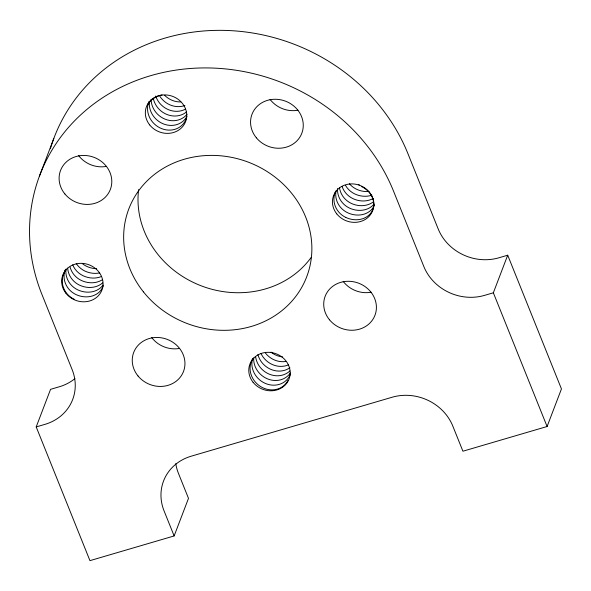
<?xml version="1.0" encoding="UTF-8"?>
<svg xmlns="http://www.w3.org/2000/svg" width="591" height="591" viewBox="0 0 591 591"><rect width="100%" height="100%" fill="white"/><g stroke="black" fill="none" stroke-linecap="round" stroke-linejoin="round"><path stroke-width="0.89" d="M39.464 176.059L53.818 138.471M175.778 463.662A47.598 43.143 20.9 0 0 178.416 473.288L188.492 498.361L174.138 535.941L89.95 560.645L36.206 426.924L50.56 389.336L59.351 386.758A47.598 43.143 20.9 0 0 74.894 378.646M174.138 535.941L164.062 510.875A47.598 43.143 20.9 0 1 191.225 456.186L392.084 397.248A47.598 43.143 20.9 0 1 452.832 426.141L462.916 451.214L547.096 426.51L493.352 292.789L507.706 255.201L498.915 257.787A47.598 43.143 20.9 0 1 438.167 228.894L407.938 153.675A190.398 172.557 20.9 0 0 222.556 30.355A190.398 172.557 20.9 0 0 50.375 148.755M547.096 426.51L561.45 388.922L507.706 255.201M36.206 426.924L44.997 424.345A47.598 43.143 20.9 0 0 72.161 369.663L41.931 294.444A190.398 172.557 20.9 0 1 150.579 75.7A190.398 172.557 20.9 0 1 393.584 191.262L423.813 266.482A47.598 43.143 20.9 0 0 484.561 295.367L493.352 292.789M311.073 257.565A95.195 86.279 20.9 0 1 200.29 285.468A95.195 86.279 20.9 0 1 138.619 189.6M106.498 166.389A26.654 24.157 20.9 0 1 78.573 155.529M297.967 110.214A26.654 24.157 20.9 0 1 270.035 99.354M371.118 292.227A26.654 24.157 20.9 0 1 343.186 281.368M179.649 348.409A26.654 24.157 20.9 0 1 151.724 337.55M185.323 109.224A20.707 18.683 40.2 0 1 155.706 96.038M184.939 105.494A20.707 18.683 40.2 0 1 159.644 95.949M180.78 101.933A20.707 18.683 40.2 0 1 164.638 95.306M148.851 101.726A20.707 18.683 40.2 0 0 159.614 127.7A20.707 18.683 40.2 0 0 185.426 120.586A20.707 18.461 2.5 0 0 186.889 116.183M186.66 116.922A20.707 18.683 40.2 0 1 163.16 123.807A20.707 18.683 40.2 0 1 149.449 101.622M186.468 111.958A20.707 18.683 40.2 0 1 166.751 114.418A20.707 18.683 40.2 0 1 153.276 98.32M187.125 114.152A20.707 18.683 40.2 0 1 164.955 119.116A20.707 18.683 40.2 0 1 151.104 99.347M147.536 105.346A20.707 18.461 2.5 0 1 162.089 94.922M101.364 276.522A20.707 17.324 22.2 0 1 83.072 275.731A20.707 19.821 18.4 0 1 72.693 264.834M96.599 268.683A20.707 17.324 22.2 0 1 86.663 266.342A20.707 19.821 18.4 0 1 82.312 263.564M99.739 272.902A20.707 17.324 22.2 0 1 84.868 271.04A20.707 19.821 18.4 0 1 76.254 263.505M70.093 267.139A20.707 19.821 18.4 0 0 81.277 280.43A20.707 17.324 22.2 0 0 102.627 279.565M103.189 285.904A20.707 17.324 22.2 0 1 75.899 294.525A20.707 19.821 18.4 0 1 65.032 270.139M65.993 269.082A20.707 19.821 18.4 0 0 77.694 289.826A20.707 17.324 22.2 0 0 103.019 285.084M102.612 282.867A20.707 17.324 22.2 0 1 79.482 285.128A20.707 19.821 18.4 0 1 67.677 268.129M74.104 299.216A20.707 19.821 18.4 0 1 66.155 269.356M285.785 361.463A20.707 18.683 40.2 0 1 265.477 353.123M288.6 364.802A20.707 18.683 40.2 0 1 260.986 353.455M289.885 367.735A20.707 18.683 40.2 0 1 257.905 354.593M282.638 356.912A20.707 18.683 40.2 0 1 270.922 352.103M290.38 372.973A20.707 18.683 40.2 0 1 267.509 378.875A20.707 18.683 40.2 0 1 253.687 357.887M289.9 370.941A20.707 18.683 40.2 0 1 269.304 374.177A20.707 18.683 40.2 0 1 255.63 356.853M290.255 374.583A20.707 18.461 2.5 0 1 289.775 375.654A20.707 18.683 40.2 0 1 265.123 383.315A20.707 18.683 40.2 0 1 252.446 359.033M253.088 358.368A20.707 18.461 2.5 0 0 251.892 360.407A20.707 18.683 40.2 0 0 261.599 387.157A20.707 18.683 40.2 0 0 287.98 380.345M345.469 185.323A20.707 19.821 18.4 0 0 354.74 193.937A20.707 17.324 22.2 0 0 371.931 195.148M368.976 191.484A20.707 17.324 22.2 0 1 356.536 189.238A20.707 19.821 18.4 0 1 349.444 183.764M359.513 185.064A20.707 17.324 22.2 0 1 358.331 184.54M373.327 198.377A20.707 17.324 22.2 0 1 352.945 198.635A20.707 19.821 18.4 0 1 342.123 186.549M336.065 190.753A20.707 19.821 18.4 0 0 347.567 212.723A20.707 17.324 22.2 0 0 373.497 207.072M345.772 217.422A20.707 19.821 18.4 0 1 335.341 191.876M373.416 201.797A20.707 17.324 22.2 0 1 351.15 203.334A20.707 19.821 18.4 0 1 339.478 187.576M374.48 205.129A20.707 17.324 22.2 0 1 374.022 206.111M374.022 204.161A20.707 17.324 22.2 0 1 349.362 208.032A20.707 19.821 18.4 0 1 337.542 188.529M361.419 186.475A20.707 17.324 22.2 0 1 372.234 210.81A20.707 17.324 22.2 0 1 345.772 217.429M143.436 291.865A95.195 86.279 20.9 0 0 304.919 281.087A95.195 86.279 20.9 0 0 204.922 155.61A95.195 86.279 20.9 0 0 143.436 291.865M65.993 293.321A20.944 18.978 20.9 0 0 101.526 291.023A20.944 18.978 20.9 0 0 79.593 263.379A20.944 18.978 20.9 0 0 65.993 293.321M149.656 124.893A20.944 18.978 20.9 0 0 185.19 122.596A20.944 18.978 20.9 0 0 163.256 94.952A20.944 18.978 20.9 0 0 149.656 124.893M336.767 213.876A20.944 18.978 20.9 0 0 372.3 211.578A20.944 18.978 20.9 0 0 350.367 183.934A20.944 18.978 20.9 0 0 336.767 213.876M253.103 382.303A20.944 18.978 20.9 0 0 288.644 380.006A20.944 18.978 20.9 0 0 266.704 352.362A20.944 18.978 20.9 0 0 253.103 382.303M64.892 193.966A26.654 24.157 20.9 0 0 110.007 190.295A26.654 24.157 20.9 0 0 81.455 155.536A26.654 24.157 20.9 0 0 64.892 193.966M256.354 137.792A26.654 24.157 20.9 0 0 301.469 134.12A26.654 24.157 20.9 0 0 272.916 99.354A26.654 24.157 20.9 0 0 256.354 137.792M329.505 319.805A26.654 24.157 20.9 0 0 374.62 316.133A26.654 24.157 20.9 0 0 346.067 281.375A26.654 24.157 20.9 0 0 329.505 319.805M138.043 375.987A26.654 24.157 20.9 0 0 183.158 372.315A26.654 24.157 20.9 0 0 154.606 337.55A26.654 24.157 20.9 0 0 138.043 375.987"/></g></svg>
